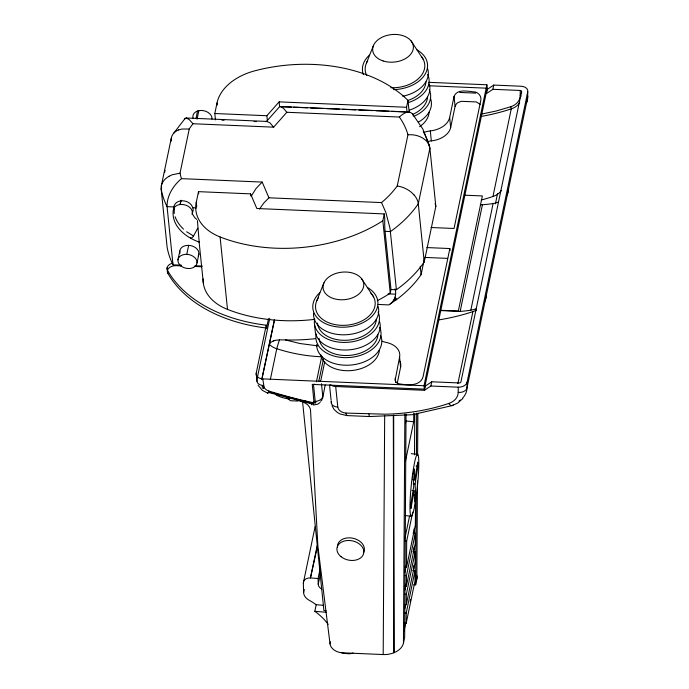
<?xml version="1.0" encoding="UTF-8"?>
<svg xmlns="http://www.w3.org/2000/svg" width="689" height="689" viewBox="0 0 689 689"><rect width="100%" height="100%" fill="white"/><g stroke="black" fill="none" stroke-linecap="round" stroke-linejoin="round"><path stroke-width="1.03" d="M303.582 402.264A11.67 8.406 11.8 0 1 310.55 410.403L317.905 546.411L330.031 643.896A11.67 8.406 11.8 0 0 342.399 652.793L383.196 654.55L384.669 415.846M383.196 654.55A17.983 12.161 -5.8 0 0 393.962 652.733A17.871 12.083 -5.8 0 0 403.453 643.173L404.865 413.986M406.036 414.218L404.667 637.359L403.453 643.173M403.849 623.14L406.166 623.381L406.226 613.029L415.079 570.638L412.771 570.406M404.736 604.554L406.277 604.709L406.338 594.357L415.2 551.967L412.883 551.734M404.856 585.874L406.389 586.038L406.458 575.685L415.312 533.295L413.004 533.062M404.968 567.202L406.51 567.366L406.665 541.166L412.72 512.22M405.468 461.156L413.701 421.763L413.753 413.211M413.796 570.793L413.831 565.428M413.908 552.552L413.943 547.187M414.029 533.234L414.055 528.937M414.511 454.886L414.761 414.106M415.079 570.638L415.019 580.991L406.166 623.381M415.2 551.967L415.131 562.319L406.277 604.709M415.312 533.295L415.252 543.647L406.389 586.038M413.71 584.746L415.639 584.832L416.199 493.643M416.44 453.948L416.699 413.176M415.639 584.832L416.854 579.018L417.456 481.111M417.612 455.283L417.87 413.322M382.154 341.167A17.587 11.885 -5.8 0 0 386.116 342.399A21.307 14.4 -5.8 0 1 399.577 357.203L395.142 380.113A7.458 5.038 -5.8 0 0 399.611 383.919C407.432 385.142 420.23 386.538 423.08 376.702L449.857 248.548L426.818 247.566M331.581 403.246L331.211 401.446A7.777 5.254 -5.8 0 0 337.791 407.053A7.777 5.607 11.8 0 0 346.05 413.081L385.668 414.201A186.685 134.519 11.8 0 0 448.711 403.487A19.447 14.013 11.8 0 0 458.194 392.385L458.271 387.184A7.794 5.271 -5.8 0 0 467.09 382.231L527.748 91.844A7.794 5.271 -5.8 0 0 521.142 86.246L493.729 85.074L487.347 89.346L486.46 93.575L492.85 89.303L520.255 90.466A1.559 1.051 -5.8 0 1 521.582 91.585L521.547 93.704M467.082 382.231L466.996 387.924A27.224 19.619 11.8 0 1 462.638 398.078M481.198 114.15L495.787 111.101L510.695 106.769A19.447 14.013 11.8 0 0 520.178 95.668L520.255 90.466M527.748 91.844L527.653 97.545L466.996 387.924A7.777 5.34 0.9 0 1 458.194 392.385M428.834 82.327L486.882 84.79L487.226 88.209L424.355 389.147L312.263 384.393L313.951 401.876L312.496 402.548L303.487 400.507A381.146 274.635 11.8 0 1 268.986 391.051A7.777 5.607 11.8 0 1 264.154 387.545L262.776 378.89A7.777 5.254 -5.8 0 1 256.196 373.283L266.247 325.191A143.906 97.261 -5.8 0 1 167.487 270.338A7.777 5.254 -5.8 0 1 172.939 263.06M395.021 288.855C397.088 294.995 394.246 301.627 388.854 304.9L378.158 304.443M174.257 207.527L174.239 213.512M508.465 189.415L507.836 193.385L506.811 195.245M197.416 220.583L199.181 242.072C185.78 237.438 171.234 226.035 173.24 210.291A9.663 6.968 11.8 0 1 184.23 204.728A9.663 6.968 11.8 0 1 192.05 214.236M412.883 479.742L414.804 479.94L417.715 462.138A25.278 2.532 -84.2 0 1 417.965 466.238L415.054 484.04L415.743 495.15A25.278 2.532 -84.2 0 1 414.666 501.713L413.986 490.602L412.056 490.404M413.986 490.602L411.066 508.396A25.278 2.532 -84.2 0 1 410.816 504.296L413.727 486.503L413.047 475.384A25.278 2.532 -84.2 0 1 414.123 468.821L414.804 479.94M196.089 118.413L197.45 111.067L198.794 110.696A9.663 6.968 11.8 0 1 211.962 119.076M311.781 404.047L311.652 404.744L312.22 402.505M197.114 119.137L198.794 110.696M161.269 186.133L171.277 138.231M161.614 186.969L161.174 189.053L167.117 247.222A136.121 92.007 -5.8 0 0 172.241 263.241L173.008 264.826L181.379 265.179M164.662 172.371L165.093 170.286M173.008 264.826L167.065 206.648C166.816 195.685 173.301 185.505 181.483 178.649A115.898 78.339 -5.8 0 1 180.018 173.189L189.251 128.989A115.898 78.339 -5.8 0 1 192.954 123.744L273.654 127.164L286.813 112.273L399.379 117.052C402.557 114.004 408.37 109.611 412.375 113.737L422.917 129.179L429.195 145.345M177.951 259.925L179.829 250.951M196.718 206.519L196.279 202.239L198.492 191.654L250.546 193.867L256.842 208.517L384.273 213.917L384.763 218.706A20.222 3.135 -87.6 0 0 385.065 231.349L391.007 289.518L390.241 293.213A135.345 91.482 -5.8 0 1 377.262 300.68M215.459 119.877L214.813 113.521L217.026 102.937A54.448 36.801 -5.8 0 1 254.809 70.821A135.345 91.482 -5.8 0 1 407.991 100.405L409.188 112.126M186.771 254.344L188.64 245.37M197.028 262.94L198.897 253.965M167.487 270.338L167.772 273.188A143.906 97.261 -5.8 0 0 266.531 328.042L268.495 318.662M269.743 318.301L256.876 379.889A15.554 11.213 11.8 0 0 257.126 381.275M274.592 319.782L261.88 379.157M270.312 379.665L276.771 348.746A7.777 0.62 -72.1 0 1 279.527 339.858L285.392 339.91A143.906 97.261 -5.8 0 0 315.493 338.652M316.423 381.827L321.651 356.79A9.37 6.821 8.1 0 0 322.09 356.868M318.852 381.034L323.442 359.098M324.743 361.725L321.04 379.441A7.777 5.254 -5.8 0 1 320.325 381.06M325.199 384.953L322.555 398.621M323.58 605.33L316.191 604.718A62.225 44.837 11.8 0 0 309.051 600.188A11.67 8.406 11.8 0 1 303.616 592.635L303.332 582.989L315.149 526.456M303.616 592.635L304.271 589.491M390.241 293.213L382.843 220.781L384.273 213.917M407.044 112.057L406.553 107.269L407.991 100.405M303.332 582.989A7.777 5.607 11.8 0 1 310.455 577.916L317.233 545.464M310.455 577.916L317.646 545.49M259.589 209.025L263.62 203.221L268.943 197.803L381.517 202.583A115.898 78.339 -5.8 0 0 397.26 185.918L407.957 134.751A115.898 78.339 -5.8 0 0 399.379 117.052M321.789 589.112A7.51 5.409 11.8 0 1 318.232 584.212L318.068 578.536L320.032 569.114M318.232 584.212L320.635 572.697M328.205 624.329A62.225 44.837 11.8 0 0 314.813 611.315L316.191 604.718M330.031 643.896L330.47 641.786M427.628 141.581A17.587 11.885 -5.8 0 1 431.323 140.9A21.307 14.4 -5.8 0 0 450.675 127.491L449.65 117.509L454.06 96.408C457.298 88.201 468.864 91.646 475.444 92.016C478.915 93.075 481.663 96.632 480.819 100.327L454.051 228.481L431.013 227.508M397.243 383.256L400.593 367.185A21.307 14.4 -5.8 0 0 400.085 361.415M450.675 127.491L455.076 106.39L456.531 103.677L457.858 102.609L461.363 101.309L476.28 101.938L480.181 104.289M390.163 303.961L396.623 299.534A131.461 88.855 -5.8 0 0 421.091 274.678L424.484 258.435M391.007 289.518L396.408 289.742A136.121 92.007 -5.8 0 0 424.226 261.966L435.836 206.399L429.893 148.221A136.121 92.007 -5.8 0 0 423.261 131.547M405.563 423.055L406.002 420.988L413.701 421.763M424.355 389.147L424.011 385.728L486.882 84.79M330.582 384.746A7.777 5.254 -5.8 0 0 335.689 386.52L424.476 390.293L425.354 386.064L431.745 381.792L459.158 382.955A1.559 1.051 -5.8 0 0 460.915 381.964L521.582 91.585M424.476 390.293L430.858 386.021L431.745 381.792M492.85 89.303L493.729 85.074M404.787 538.867L409.542 516.121M415.097 500.843L415.527 498.776L415.364 524.966L406.51 567.366M404.796 572.344L406.303 565.109M440.9 310.584L460.149 311.402L482.429 204.754A102.377 73.766 11.8 0 0 493.109 203.522A23.176 16.7 11.8 0 0 498.095 202.204M404.899 589.982L406.407 582.748M404.779 608.663L405.64 604.52M481.172 200.051A188.243 135.638 11.8 0 0 492.945 196.52L511.255 108.879A1.559 0.68 71.5 0 0 510.695 106.769M460.149 311.402A102.377 73.766 11.8 0 0 470.828 310.179L493.109 203.522M404.055 630.978L405.588 623.623M410.196 601.557L410.635 599.456M457.858 383.635L472.912 311.609A27.224 19.619 11.8 0 0 476.53 310.084M495.408 203.91L497.587 193.471M261.82 379.217L274.368 319.868M173.783 209.508A9.896 7.131 11.8 0 1 173.559 208.207C174.446 198.027 190.052 198.794 192.731 207.742A9.896 7.131 11.8 0 1 192.291 212.729M366.488 63.009L373.567 45.302M316.845 300.593L323.933 282.886M267.711 393.1A7.777 0.715 -72.7 0 0 268.374 392.403L268.986 391.051M197.734 228.197L193.54 235.974A9.663 2.101 -64.8 0 1 192.274 237.455L191.266 238.161L190.448 237.602M251.192 196.244L256.127 188.398L262.19 182.077L268.943 197.803M184.497 119.421L185.238 118.275L186.323 117.983L266.824 121.428L269.838 122.763L273.654 127.164M173.671 133.278L185.238 118.275M266.118 121.695A20.403 14.702 11.8 0 1 267.366 120.515L266.876 115.726L279.123 101.869L406.553 107.269M267.366 120.506L279.613 106.649L280.647 106.562L408.921 111.98M320.101 402.471L317.655 404.21L313.323 405.037M462.853 398.526L457.884 402.927L452.32 405.571L412.203 414.709L369.666 416.544L346.782 415.57L340.099 413.986L337.222 412.323L334.156 409.533L332.003 405.752M264.154 387.545L262.957 388.63L263.809 386.873L261.958 386.968L263.577 386.184L262.259 385.375A7.777 5.254 -5.8 0 1 256.876 379.889L256.196 373.283M279.527 339.858L274.696 340.4L270.691 342.407L269.433 344.491L270.665 345.559A15.64 11.412 12.4 0 0 275.092 348.152C290.095 353.224 305.821 356.127 321.651 356.79M168.986 176.263L172.353 174.722L180.018 173.189M273.188 340.883L274.696 340.4M178.666 129.937L181.896 129.05L189.251 128.989M393.608 300.206L396.623 299.534L395.15 297.123M313.288 402.454L313.676 403.797L312.772 403.849L312.496 402.548M314.003 401.48L315.217 401.463A7.777 5.254 -5.8 0 0 322.788 396.519L321.479 383.713M407.957 134.751L411.953 134.751A20.584 15.253 -1.7 0 1 422.779 138.101L425.578 140.177A20.059 14.753 -0.9 0 1 429.893 148.221L418.283 203.789L424.226 261.966M428.575 85.755L487.226 88.209M459.718 92.438L475.763 93.118M291.387 107.148L279.613 106.649L279.123 101.869M293.531 107.243L307.449 107.828M310.661 107.966L323.511 108.509M326.724 108.647L339.582 109.189M342.795 109.327L355.645 109.87M358.857 110.007L372.775 110.602M375.987 110.74L388.837 111.282M392.05 111.42L404.899 111.962M214.813 113.521L266.876 115.726M221.892 120.144L224.037 120.239M254.052 121.514L256.196 121.6M181.483 178.649L262.19 182.077M464.412 195.185L482.369 195.943L458.323 311.04L440.366 310.283M480.285 204.659L482.429 204.754M173.654 206.933L167.065 206.648A136.121 92.007 -5.8 0 1 161.174 189.053A20.162 14.77 0.4 0 1 169.029 176.306M192.731 207.742L196.598 207.906M385.065 231.349L390.465 231.573A136.121 92.007 -5.8 0 0 418.283 203.789A20.059 13.806 23.7 0 0 414.132 195.013M424.7 257.419L447.738 258.392M194.978 265.756L202.308 266.066M181.474 265.894L176.143 265.661A7.777 5.254 -5.8 0 0 167.772 273.188M194.272 266.436L201.731 266.746M388.045 293.858L395.564 294.177M262.776 378.89L424.011 385.728M430.858 386.021L458.271 387.184M298.148 401.058L290.594 400.731L286.426 397.682M326.035 610.678L323.908 610.592L302.566 401.713M317.715 345.861L299.87 343.51L285.392 339.91M310.868 577.942L318.068 578.536M314.813 611.315L326.414 612.271M262.259 385.375L263.448 385.495M411.255 453.689L417.612 454.335M416.044 466.048L417.965 466.238M413.133 483.842L415.054 484.04M413.813 494.96L415.743 495.15M404.822 515.561L411.178 516.207M405.132 541.011L406.665 541.166M404.917 575.53L406.458 575.685M404.805 594.202L406.338 594.357M404.684 612.874L406.226 613.029M397.26 185.918L401.084 186.805A20.584 14.013 24.1 0 1 411.471 192.377L414.123 195.021M268.667 391.8L312.031 403.289L303.487 400.507M268.374 392.403L311.884 403.935M186.323 117.983L189.294 119.662L192.954 123.744M394.496 298.681L396.623 299.534M267.797 393.204L262.328 390.336L258.031 385.151M280.647 106.562L283.455 108.285L286.813 112.273M193.54 235.974L186.624 231.771M313.693 402.212L315.192 403.186L315.691 402.669L313.848 402.057L315.975 402.049L314.003 401.678L315.217 401.463L313.478 384.384A7.777 5.254 -5.8 0 0 314.684 384.238M196.804 219.395L194.918 217.793L192.334 213.995M312.772 402.548L313.676 403.797M411.04 40.858L423.21 59.323M361.406 278.442L373.576 296.907M412.375 113.737L413.478 115.812M381.517 202.583L385.823 212.376L390 228.205L396.408 289.742M199.181 242.072L199.078 241.589L203.315 283.007M454.06 96.408L455.076 106.39M449.857 248.548L450.063 250.546M449.65 117.509A21.307 14.4 -5.8 0 1 430.298 130.919L431.323 140.9M420.23 266.238L421.091 274.678M399.577 357.203L400.593 367.185M395.167 378.304L395.598 382.464M335.689 386.52L337.791 407.053M329.531 385.022L331.108 400.421M314.554 324.631L315.329 332.236A32.667 22.082 -5.8 0 0 352.949 349.375A32.667 22.082 -5.8 0 0 379.561 321.522M266.247 325.191L266.531 328.042M250.546 193.867L250.744 195.779M217.026 102.937L217.242 105.029M196.279 202.239A54.448 36.801 -5.8 0 0 220.092 236.964L227.499 309.395A135.345 91.482 -5.8 0 0 314.752 319.351M198.492 191.654L198.708 193.773M167.074 267.763L167.358 270.622M393.307 415.252L393.962 652.733L393.695 415.097M337.489 547.264A13.616 9.81 11.8 0 1 353.069 538.264A13.616 9.81 11.8 0 1 363.361 552.871M416.819 575.418A17.923 12.118 -5.8 0 1 416.871 579.018M299.999 401.248A11.67 8.406 11.8 0 1 301.825 401.653M370.553 292.773A29.911 20.214 -5.8 0 1 346.946 325.165A29.911 20.214 -5.8 0 1 318.576 297.545M379.458 349.823A29.558 19.981 -5.8 0 1 351.123 370.587A29.558 19.981 -5.8 0 1 320.729 354.568M367.332 287.451A32.667 22.082 -5.8 0 1 369.924 318.18A32.667 22.082 -5.8 0 1 324.579 323.219A32.667 22.082 -5.8 0 1 319.739 292.73M378.011 306.312A32.667 22.082 -5.8 0 1 348.574 334.553A32.667 22.082 -5.8 0 1 313.598 313.176M379.639 327.284A32.667 22.082 -5.8 0 1 350.916 357.367A32.667 22.082 -5.8 0 1 316.208 334.053M380.793 335.801A32.667 22.082 -5.8 0 1 353.104 364.8A32.667 22.082 -5.8 0 1 316.656 344.56M377.908 334.613A29.558 19.981 -5.8 0 1 348.789 355.438A29.558 19.981 -5.8 0 1 319.041 338.325M378.08 312.074A32.667 22.082 -5.8 0 1 349.357 342.157A32.667 22.082 -5.8 0 1 314.658 318.843M376.349 319.403A29.558 19.981 -5.8 0 1 347.239 340.228A29.558 19.981 -5.8 0 1 317.483 323.115M353.052 652.922A7.777 5.607 11.8 0 1 348.78 653.749L344.517 653.405A7.777 5.607 11.8 0 1 341.003 652.5M289.458 398.965A27.224 19.619 11.8 0 1 276.151 395.03M421.358 56.498A29.911 20.214 -5.8 0 1 419.36 77.754A29.911 20.214 -5.8 0 1 390.741 87.727M366.746 75.523A29.911 20.214 -5.8 0 1 367.719 60.701M429.092 112.238A29.558 19.981 -5.8 0 1 419.618 126.673M416.966 49.866A32.667 22.082 -5.8 0 1 425.079 74.231A32.667 22.082 -5.8 0 1 393.522 89.622M363.413 74.645A32.667 22.082 -5.8 0 1 369.373 55.146M427.645 68.728A32.667 22.082 -5.8 0 1 402.772 96.262M429.273 89.699A32.667 22.082 -5.8 0 1 414.046 116.26M430.427 98.217A32.667 22.082 -5.8 0 1 418.395 122.091M427.542 97.028A29.558 19.981 -5.8 0 1 412.728 114.417M427.714 74.49A32.667 22.082 -5.8 0 1 408.646 102.515M429.204 83.937A32.667 22.082 -5.8 0 1 409.421 110.119M425.983 81.819A29.558 19.981 -5.8 0 1 407.595 100.585M369.855 416.492A7.777 1.206 -87.6 0 1 368.925 414.055M347.17 415.286A7.777 1.206 -87.6 0 1 346.05 413.081M453.19 404.848A7.777 3.402 71.5 0 1 448.711 403.487M526.293 103.41A27.224 19.619 11.8 0 0 527.653 97.545A7.777 5.34 0.9 0 0 527.318 95.056M460.485 399.973A27.224 19.619 11.8 0 1 458.969 401.024M486.184 296.063A23.176 16.7 11.8 0 1 484.531 301.894M475.815 308.853A23.176 16.7 11.8 0 1 470.828 310.179M472.912 311.609A194.462 140.117 11.8 0 1 439.014 319.86M480.534 116.519A188.243 135.638 11.8 0 0 511.255 108.879A21.006 15.132 11.8 0 0 519.67 102.799M501.368 190.44A21.006 15.132 11.8 0 1 492.945 196.52M520.178 95.668A1.559 1.068 0.9 0 1 521.203 96.098M183.515 229.144A26.001 17.122 36.4 0 1 175.092 216.716M193.118 118.275A9.663 6.968 11.8 0 1 197.45 111.067M180.053 253.164A9.663 6.968 11.8 0 1 190.147 245.517A9.663 6.968 11.8 0 1 198.191 256.032M322.099 399.586A9.336 6.726 11.8 0 1 320.583 401.248M423.813 132.512A17.587 11.885 -5.8 0 1 430.298 130.919M227.499 309.395A54.448 36.801 -5.8 0 1 203.152 278.847M382.843 220.781A135.345 91.482 -5.8 0 1 220.092 236.964M435.112 203.694A136.121 92.007 -5.8 0 1 435.836 206.399M171.208 141.081A20.162 14.013 22.6 0 1 178.64 129.911M413.391 468.925L412.306 476.228A31.117 3.118 -84.2 0 0 410.093 511.531A31.117 3.118 -84.2 0 0 414.253 507.905L416.475 494.314A31.117 3.118 -84.2 0 0 418.688 459.012A31.117 3.118 -84.2 0 0 414.528 462.638L413.391 468.925M180.923 200.327L180.139 204.521L180.983 200.31M341.072 556.729A13.616 9.81 11.8 0 0 363.465 554.102A13.616 9.81 11.8 0 0 346.584 540.589A13.616 9.81 11.8 0 0 341.072 556.729M333.467 298.535A20.429 13.806 -5.8 0 0 363.766 284.574A20.429 13.806 -5.8 0 0 332.959 274.584A20.429 13.806 -5.8 0 0 333.467 298.535M383.101 60.951A20.429 13.806 -5.8 0 0 413.4 46.99A20.429 13.806 -5.8 0 0 382.593 36.999A20.429 13.806 -5.8 0 0 383.101 60.951M180.888 265.876A9.663 6.968 11.8 0 0 196.787 264.008A9.663 6.968 11.8 0 0 184.798 254.413A9.663 6.968 11.8 0 0 180.888 265.876"/></g></svg>
